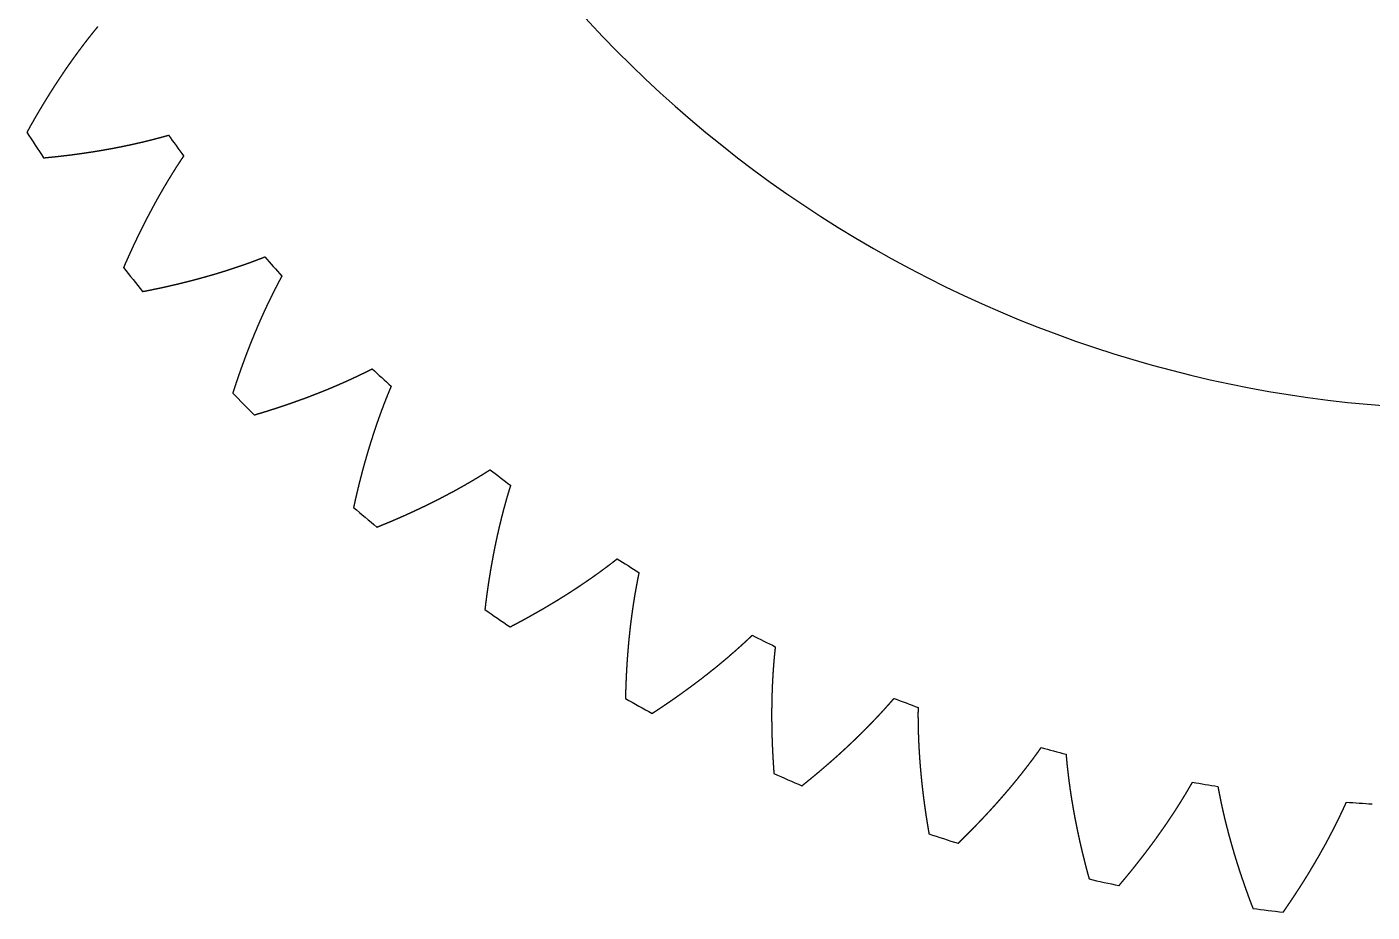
# Model space of a CAD drawing. Header units: millimetres. Extents: x -106 to 415, y -206 to 191.
# Drawn here: x 58.6 to 110.9, y -205.6 to -171.1 of the extents above; entities that cross this region are included whole.
import ezdxf

# ---------------------------------------------------------------- set-up
doc = ezdxf.new("R2010")
doc.units = ezdxf.units.MM
doc.header["$MEASUREMENT"] = 0

msp = doc.modelspace()

# ---------------------------------------------------------------- linework, layer by layer
for centre, radius, start, end in [((114.96532, -139.00784), 47, 177.230768, 0), ((114.96532, -139.00783), 67, 212.7223249, 213.7392137), ((114.96532, -139.00783), 62.5, 215.5415932, 216.458407), ((114.96532, -139.00783), 67, 218.2607864, 219.2776753), ((114.96532, -139.00783), 62.5, 221.0800547, 221.9968686), ((114.96532, -139.00783), 62.5, 226.6185162, 227.5353301), ((114.96532, -139.00783), 67, 223.799248, 224.8161368), ((114.96532, -139.00783), 62.5, 232.1569778, 233.0737916), ((114.96532, -139.00783), 67, 229.3377095, 230.3545984), ((114.96532, -139.00783), 62.5, 237.6954393, 238.6122532), ((114.96532, -139.00783), 67, 234.8761711, 235.8930599), ((114.96532, -139.00783), 62.5, 243.2339009, 244.1507147), ((114.96532, -139.00783), 67, 240.4146326, 241.4315214), ((114.96532, -139.00783), 62.5, 248.7723624, 249.6891762), ((114.96532, -139.00783), 62.5, 254.3108239, 255.2276378), ((114.96532, -139.00783), 67, 245.9530941, 246.969983), ((114.96532, -139.00783), 62.5, 259.8492855, 260.7660993), ((114.96532, -139.00783), 62.5, 265.387747, 266.3045609), ((114.96532, -139.00783), 67, 251.4915557, 252.5084445), ((114.96532, -139.00783), 67, 257.0300172, 258.046906), ((114.96532, -139.00783), 67, 262.5684787, 263.5853676)]:
    msp.add_arc(centre, radius, start, end)
for points in [[(61.34744, -171.12283), (61.33376, -171.13939), (61.30644, -171.17256), (61.26556, -171.22244), (61.21126, -171.2892), (61.14373, -171.37306), (61.07653, -171.45734), (61.00968, -171.54203), (60.94318, -171.62715), (60.87701, -171.71267), (60.81118, -171.7986), (60.74569, -171.88493), (60.68053, -171.97165), (60.6157, -172.05875), (60.55119, -172.14624), (60.48701, -172.23411), (60.42316, -172.32235), (60.35962, -172.41096), (60.29641, -172.49994), (60.23352, -172.58928), (60.17095, -172.67898), (60.1087, -172.76904), (60.04676, -172.85945), (59.98514, -172.95022), (59.92383, -173.04132), (59.86284, -173.13277), (59.80215, -173.22457), (59.74178, -173.31669), (59.68171, -173.40915), (59.62196, -173.50195), (59.56251, -173.59507), (59.50337, -173.68851), (59.44453, -173.78228), (59.386, -173.87637), (59.32777, -173.97078), (59.26985, -174.0655), (59.21222, -174.16053), (59.1549, -174.25588), (59.09788, -174.35153), (59.04116, -174.44748), (58.98474, -174.54374), (58.92862, -174.6403), (58.8728, -174.73715), (58.81727, -174.83431), (58.76204, -174.93175), (58.70711, -175.02949), (58.6634, -175.10791), (58.63075, -175.16685), (58.60904, -175.20621), (58.5982, -175.2259)], [(59.24985, -176.22055), (59.27223, -176.21848), (59.31698, -176.21429), (59.38406, -176.2079), (59.47341, -176.19915), (59.58496, -176.18782), (59.69635, -176.1761), (59.80759, -176.164), (59.91868, -176.1515), (60.02962, -176.13861), (60.1404, -176.12532), (60.25102, -176.11164), (60.36149, -176.09757), (60.47179, -176.08309), (60.58193, -176.06822), (60.6919, -176.05294), (60.8017, -176.03726), (60.91134, -176.02118), (61.0208, -176.00468), (61.13009, -175.98778), (61.23921, -175.97047), (61.34814, -175.95274), (61.4569, -175.9346), (61.56547, -175.91604), (61.67386, -175.89707), (61.78206, -175.87767), (61.89007, -175.85785), (61.99789, -175.8376), (62.10552, -175.81692), (62.21294, -175.79582), (62.32017, -175.77428), (62.4272, -175.7523), (62.53402, -175.72989), (62.64062, -175.70703), (62.74702, -175.68372), (62.85321, -175.65997), (62.95918, -175.63578), (63.06493, -175.61113), (63.17046, -175.58602), (63.27576, -175.56045), (63.38083, -175.53442), (63.48566, -175.50791), (63.59025, -175.48093), (63.6946, -175.45347), (63.7987, -175.42553), (63.90255, -175.3971), (63.98544, -175.37398), (64.04749, -175.35642), (64.08881, -175.34462), (64.10946, -175.3387)], [(64.69729, -176.14778), (64.68528, -176.16558), (64.66128, -176.20123), (64.62541, -176.25483), (64.5778, -176.32651), (64.51868, -176.4165), (64.45994, -176.50687), (64.40157, -176.59762), (64.34359, -176.68876), (64.28599, -176.78027), (64.22876, -176.87215), (64.1719, -176.96439), (64.11542, -177.057), (64.05929, -177.14996), (64.00353, -177.24326), (63.94813, -177.33691), (63.89309, -177.4309), (63.83841, -177.52523), (63.78408, -177.61989), (63.73011, -177.71489), (63.67649, -177.81021), (63.62322, -177.90586), (63.57029, -178.00183), (63.51772, -178.09811), (63.46549, -178.19471), (63.41361, -178.29162), (63.36206, -178.38884), (63.31086, -178.48637), (63.26, -178.58419), (63.20948, -178.68232), (63.1593, -178.78074), (63.10945, -178.87946), (63.05994, -178.97847), (63.01076, -179.07777), (62.96192, -179.17736), (62.91341, -179.27723), (62.86522, -179.37738), (62.81737, -179.47781), (62.76985, -179.57851), (62.72266, -179.6795), (62.67579, -179.78075), (62.62925, -179.88227), (62.58303, -179.98407), (62.53715, -180.08612), (62.49158, -180.18844), (62.44634, -180.29102), (62.4104, -180.3733), (62.38359, -180.43512), (62.36578, -180.47639), (62.35689, -180.49703)], [(63.10149, -181.42415), (63.12357, -181.41992), (63.16771, -181.41144), (63.23386, -181.3986), (63.32195, -181.38126), (63.43188, -181.35922), (63.54162, -181.33681), (63.65117, -181.31403), (63.76054, -181.29086), (63.86971, -181.26733), (63.9787, -181.24341), (64.08748, -181.21912), (64.19607, -181.19445), (64.30446, -181.1694), (64.41265, -181.14396), (64.52063, -181.11814), (64.62841, -181.09194), (64.73598, -181.06535), (64.84335, -181.03837), (64.95049, -181.01099), (65.05743, -180.98323), (65.16415, -180.95507), (65.27064, -180.92652), (65.37692, -180.89757), (65.48297, -180.86822), (65.58879, -180.83847), (65.69439, -180.80832), (65.79975, -180.77776), (65.90487, -180.74679), (66.00976, -180.71542), (66.11441, -180.68363), (66.21882, -180.65142), (66.32297, -180.6188), (66.42688, -180.58576), (66.53053, -180.5523), (66.63393, -180.51841), (66.73707, -180.4841), (66.83995, -180.44936), (66.94256, -180.41418), (67.0449, -180.37857), (67.14696, -180.34252), (67.24875, -180.30602), (67.35025, -180.26907), (67.45146, -180.23167), (67.55237, -180.19381), (67.653, -180.15549), (67.73327, -180.12448), (67.79334, -180.10101), (67.83333, -180.08528), (67.85331, -180.07739)], [(68.51648, -180.82596), (68.50624, -180.84484), (68.4858, -180.88264), (68.45527, -180.93945), (68.4148, -181.01539), (68.36464, -181.11066), (68.31489, -181.20628), (68.26556, -181.30224), (68.21665, -181.39855), (68.16814, -181.49519), (68.12005, -181.59217), (68.07236, -181.68947), (68.02508, -181.7871), (67.97819, -181.88503), (67.93169, -181.98329), (67.88559, -182.08184), (67.83988, -182.18071), (67.79455, -182.27987), (67.74961, -182.37934), (67.70506, -182.4791), (67.66089, -182.57915), (67.6171, -182.6795), (67.57369, -182.78012), (67.53065, -182.88103), (67.48799, -182.98222), (67.4457, -183.08369), (67.40378, -183.18543), (67.36223, -183.28744), (67.32105, -183.38972), (67.28024, -183.49226), (67.23979, -183.59507), (67.1997, -183.69814), (67.15998, -183.80147), (67.12061, -183.90505), (67.08161, -184.00888), (67.04296, -184.11297), (67.00467, -184.2173), (66.96673, -184.32188), (66.92915, -184.42671), (66.89192, -184.53177), (66.85505, -184.63708), (66.81852, -184.74262), (66.78235, -184.84839), (66.74653, -184.9544), (66.71105, -185.06064), (66.67592, -185.16711), (66.64809, -185.25247), (66.62737, -185.31659), (66.61363, -185.35938), (66.60677, -185.38079)], [(67.43738, -186.23171), (67.45894, -186.22538), (67.50206, -186.21267), (67.56666, -186.19351), (67.65267, -186.16775), (67.75995, -186.13521), (67.86702, -186.10231), (67.97386, -186.06905), (68.08048, -186.03545), (68.18688, -186.00148), (68.29304, -185.96716), (68.39898, -185.93248), (68.50468, -185.89745), (68.61014, -185.86205), (68.71537, -185.82629), (68.82036, -185.79017), (68.92511, -185.75369), (69.02961, -185.71684), (69.13386, -185.67962), (69.23787, -185.64203), (69.34163, -185.60408), (69.44513, -185.56576), (69.54837, -185.52706), (69.65136, -185.48799), (69.75408, -185.44854), (69.85654, -185.40871), (69.95873, -185.36851), (70.06065, -185.32792), (70.1623, -185.28696), (70.26367, -185.2456), (70.36476, -185.20386), (70.46557, -185.16173), (70.56609, -185.11921), (70.66632, -185.0763), (70.76626, -185.03299), (70.86591, -184.98928), (70.96525, -184.94517), (71.0643, -184.90066), (71.16303, -184.85575), (71.26146, -184.81043), (71.35957, -184.76469), (71.45736, -184.71854), (71.55482, -184.67196), (71.65194, -184.62497), (71.74874, -184.57754), (71.84519, -184.5297), (71.92209, -184.49108), (71.97962, -184.46193), (72.0179, -184.44241), (72.03703, -184.43263)], [(72.76935, -185.1137), (72.76098, -185.13348), (72.74429, -185.17308), (72.71938, -185.23256), (72.68643, -185.31206), (72.6457, -185.41173), (72.60541, -185.5117), (72.56557, -185.61198), (72.52618, -185.71255), (72.48723, -185.81342), (72.44872, -185.91459), (72.41065, -186.01604), (72.37301, -186.11777), (72.33579, -186.21978), (72.29899, -186.32206), (72.26262, -186.42461), (72.22666, -186.52742), (72.19112, -186.6305), (72.15599, -186.73384), (72.12127, -186.83743), (72.08696, -186.94128), (72.05306, -187.04538), (72.01957, -187.14973), (71.98647, -187.25432), (71.95377, -187.35916), (71.92147, -187.46423), (71.88957, -187.56954), (71.85806, -187.67509), (71.82694, -187.78086), (71.79622, -187.88687), (71.76588, -187.9931), (71.73593, -188.09956), (71.70636, -188.20623), (71.67718, -188.31313), (71.64837, -188.42025), (71.61995, -188.52758), (71.59191, -188.63512), (71.56425, -188.74287), (71.53696, -188.85083), (71.51004, -188.959), (71.4835, -189.06737), (71.45733, -189.17595), (71.43154, -189.28472), (71.40611, -189.39369), (71.38105, -189.50286), (71.35636, -189.61222), (71.3369, -189.69987), (71.32247, -189.76569), (71.31292, -189.80961), (71.30817, -189.83158)], [(72.21702, -190.59836), (72.23787, -190.58998), (72.27956, -190.57317), (72.34201, -190.54786), (72.42513, -190.51392), (72.52877, -190.47117), (72.63216, -190.42809), (72.7353, -190.38468), (72.83818, -190.34094), (72.9408, -190.29687), (73.04315, -190.25246), (73.14525, -190.20772), (73.24707, -190.16265), (73.34863, -190.11724), (73.44992, -190.07149), (73.55093, -190.0254), (73.65166, -189.97898), (73.75212, -189.93222), (73.8523, -189.88511), (73.95219, -189.83766), (74.0518, -189.78987), (74.15112, -189.74174), (74.25015, -189.69326), (74.34888, -189.64443), (74.44732, -189.59525), (74.54545, -189.54572), (74.64329, -189.49584), (74.74081, -189.44561), (74.83803, -189.39502), (74.93494, -189.34408), (75.03153, -189.29278), (75.1278, -189.24112), (75.22375, -189.18909), (75.31937, -189.1367), (75.41467, -189.08395), (75.50963, -189.03083), (75.60425, -188.97734), (75.69854, -188.92348), (75.79248, -188.86924), (75.88607, -188.81463), (75.97931, -188.75964), (76.07219, -188.70427), (76.1647, -188.64851), (76.25683, -188.59235), (76.3486, -188.53581), (76.43999, -188.47888), (76.5128, -188.43302), (76.56724, -188.39845), (76.60346, -188.37533), (76.62156, -188.36374)], [(77.4162, -188.97095), (77.40977, -188.99145), (77.39698, -189.03248), (77.37793, -189.09409), (77.35281, -189.17639), (77.32188, -189.27953), (77.29143, -189.38292), (77.26146, -189.48658), (77.23196, -189.59049), (77.20293, -189.69465), (77.17436, -189.79906), (77.14626, -189.90371), (77.11861, -190.0086), (77.09141, -190.11372), (77.06466, -190.21907), (77.03835, -190.32465), (77.01248, -190.43046), (76.98705, -190.53649), (76.96206, -190.64273), (76.93751, -190.74919), (76.91338, -190.85587), (76.88969, -190.96276), (76.86642, -191.06985), (76.84357, -191.17715), (76.82114, -191.28465), (76.79914, -191.39235), (76.77755, -191.50025), (76.75637, -191.60834), (76.73561, -191.71663), (76.71525, -191.8251), (76.69531, -191.93377), (76.67577, -192.04262), (76.65664, -192.15165), (76.63791, -192.26087), (76.61958, -192.37026), (76.60165, -192.47983), (76.58412, -192.58958), (76.56698, -192.6995), (76.55024, -192.80959), (76.53389, -192.91985), (76.51793, -193.03028), (76.50237, -193.14087), (76.48719, -193.25162), (76.4724, -193.36254), (76.45799, -193.47362), (76.44397, -193.58485), (76.43306, -193.67397), (76.42505, -193.74088), (76.41979, -193.78551), (76.41717, -193.80784)], [(77.39579, -194.48333), (77.41573, -194.47297), (77.4556, -194.45221), (77.51532, -194.421), (77.59477, -194.3792), (77.69381, -194.32664), (77.79256, -194.27378), (77.89103, -194.22062), (77.9892, -194.16716), (78.08709, -194.11339), (78.18468, -194.05931), (78.28198, -194.00492), (78.37898, -193.95023), (78.47568, -193.89523), (78.57208, -193.83992), (78.66817, -193.7843), (78.76396, -193.72837), (78.85943, -193.67213), (78.9546, -193.61558), (79.04944, -193.55871), (79.14397, -193.50153), (79.23818, -193.44403), (79.33207, -193.38622), (79.42563, -193.32809), (79.51886, -193.26964), (79.61176, -193.21087), (79.70432, -193.15178), (79.79654, -193.09237), (79.88843, -193.03264), (79.97997, -192.97258), (80.07115, -192.9122), (80.16199, -192.85148), (80.25247, -192.79044), (80.34259, -192.72907), (80.43235, -192.66736), (80.52174, -192.60533), (80.61076, -192.54295), (80.69941, -192.48024), (80.78767, -192.4172), (80.87556, -192.35381), (80.96306, -192.29008), (81.05015, -192.226), (81.13685, -192.16157), (81.22314, -192.09678), (81.30901, -192.03165), (81.39448, -191.96616), (81.46253, -191.91349), (81.51338, -191.87382), (81.5472, -191.84731), (81.56409, -191.83404)], [(82.41363, -192.36172), (82.40921, -192.38274), (82.40044, -192.42481), (82.38742, -192.48797), (82.37036, -192.57232), (82.34953, -192.67796), (82.32921, -192.78381), (82.30937, -192.88987), (82.29004, -192.99614), (82.2712, -193.10262), (82.25284, -193.2093), (82.23497, -193.31617), (82.21757, -193.42324), (82.20065, -193.5305), (82.18419, -193.63794), (82.16819, -193.74557), (82.15266, -193.85338), (82.13758, -193.96136), (82.12296, -194.06952), (82.1088, -194.17786), (82.09508, -194.28637), (82.08181, -194.39504), (82.06898, -194.50388), (82.0566, -194.61288), (82.04465, -194.72205), (82.03314, -194.83137), (82.02207, -194.94085), (82.01142, -195.05048), (82.00121, -195.16026), (81.99142, -195.2702), (81.98206, -195.38028), (81.97311, -195.49051), (81.96459, -195.60088), (81.95649, -195.71139), (81.94881, -195.82204), (81.94154, -195.93283), (81.93468, -196.04376), (81.92823, -196.15482), (81.92219, -196.26601), (81.91656, -196.37734), (81.91134, -196.48879), (81.90652, -196.60037), (81.9021, -196.71207), (81.89808, -196.8239), (81.89447, -196.93585), (81.89125, -197.04792), (81.88899, -197.13767), (81.88747, -197.20503), (81.88654, -197.24997), (81.88609, -197.27244)], [(82.92533, -197.85033), (82.94419, -197.83809), (82.98187, -197.81359), (83.03829, -197.77675), (83.11334, -197.72748), (83.20684, -197.66561), (83.30003, -197.60347), (83.3929, -197.54106), (83.48546, -197.47836), (83.5777, -197.4154), (83.66962, -197.35215), (83.76122, -197.28863), (83.85248, -197.22483), (83.94342, -197.16075), (84.03403, -197.0964), (84.12431, -197.03176), (84.21425, -196.96685), (84.30385, -196.90166), (84.39311, -196.83618), (84.48203, -196.77043), (84.5706, -196.70439), (84.65882, -196.63807), (84.74669, -196.57147), (84.8342, -196.50458), (84.92136, -196.4374), (85.00815, -196.36994), (85.09458, -196.3022), (85.18064, -196.23416), (85.26633, -196.16584), (85.35164, -196.09723), (85.43657, -196.02832), (85.52113, -195.95913), (85.60529, -195.88964), (85.68907, -195.81985), (85.77245, -195.74977), (85.85544, -195.6794), (85.93802, -195.60872), (86.0202, -195.53775), (86.10198, -195.46648), (86.18333, -195.39491), (86.26427, -195.32303), (86.34477, -195.25084), (86.42485, -195.17834), (86.50448, -195.10553), (86.58367, -195.03241), (86.66242, -194.95898), (86.72507, -194.89999), (86.77185, -194.8556), (86.80296, -194.82595), (86.81849, -194.81111)], [(87.71498, -195.25434), (87.71262, -195.27569), (87.70794, -195.31841), (87.70108, -195.38253), (87.69224, -195.46813), (87.68171, -195.57528), (87.67169, -195.6826), (87.66219, -195.79008), (87.6532, -195.89772), (87.64472, -196.00552), (87.63675, -196.11347), (87.62928, -196.22158), (87.6223, -196.32982), (87.6158, -196.43821), (87.60979, -196.54675), (87.60425, -196.65541), (87.5992, -196.76422), (87.59461, -196.87315), (87.5905, -196.98222), (87.58686, -197.09142), (87.58368, -197.20074), (87.58096, -197.31019), (87.5787, -197.41976), (87.57689, -197.52945), (87.57554, -197.63925), (87.57463, -197.74918), (87.57417, -197.85921), (87.57416, -197.96936), (87.57459, -198.07962), (87.57545, -198.18998), (87.57676, -198.30046), (87.5785, -198.41103), (87.58067, -198.52171), (87.58327, -198.63249), (87.5863, -198.74336), (87.58976, -198.85434), (87.59364, -198.96541), (87.59794, -199.07657), (87.60266, -199.18783), (87.6078, -199.29918), (87.61336, -199.41062), (87.61933, -199.52214), (87.62571, -199.63375), (87.63251, -199.74544), (87.63971, -199.85721), (87.64733, -199.96907), (87.65374, -200.05862), (87.65873, -200.12582), (87.66214, -200.17064), (87.66386, -200.19305)], [(88.75403, -200.66794), (88.77161, -200.65394), (88.80675, -200.62591), (88.85936, -200.5838), (88.9293, -200.52751), (89.01639, -200.45691), (89.10315, -200.38607), (89.18957, -200.31498), (89.27564, -200.24365), (89.36137, -200.17207), (89.44676, -200.10025), (89.5318, -200.02818), (89.61648, -199.95587), (89.70081, -199.88332), (89.78479, -199.81052), (89.86841, -199.73747), (89.95166, -199.66418), (90.03455, -199.59065), (90.11708, -199.51686), (90.19923, -199.44283), (90.28102, -199.36856), (90.36242, -199.29403), (90.44345, -199.21926), (90.5241, -199.14423), (90.60437, -199.06896), (90.68424, -198.99344), (90.76373, -198.91767), (90.84282, -198.84165), (90.92151, -198.76537), (90.99981, -198.68884), (91.0777, -198.61207), (91.15518, -198.53503), (91.23224, -198.45774), (91.30889, -198.3802), (91.38512, -198.3024), (91.46093, -198.22434), (91.53631, -198.14603), (91.61125, -198.06746), (91.68577, -197.98863), (91.75984, -197.90953), (91.83346, -197.83018), (91.90662, -197.75056), (91.97932, -197.67067), (92.05155, -197.59052), (92.12332, -197.51009), (92.19461, -197.42941), (92.25127, -197.36464), (92.29356, -197.31595), (92.32165, -197.28343), (92.33568, -197.26716)], [(93.27077, -197.62179), (93.27048, -197.64327), (93.26994, -197.68624), (93.26931, -197.75073), (93.26877, -197.83678), (93.26863, -197.94445), (93.26901, -198.05224), (93.26993, -198.16013), (93.27137, -198.26814), (93.27334, -198.37625), (93.27582, -198.48447), (93.27881, -198.59279), (93.28231, -198.70121), (93.28631, -198.80972), (93.2908, -198.91832), (93.29578, -199.02702), (93.30125, -199.1358), (93.3072, -199.24467), (93.31363, -199.35363), (93.32054, -199.46266), (93.32793, -199.57178), (93.33579, -199.68098), (93.34411, -199.79026), (93.3529, -199.89961), (93.36215, -200.00904), (93.37186, -200.11853), (93.38202, -200.2281), (93.39264, -200.33773), (93.40371, -200.44744), (93.41522, -200.5572), (93.42718, -200.66703), (93.43959, -200.77692), (93.45243, -200.88688), (93.46571, -200.99689), (93.47943, -201.10695), (93.49358, -201.21708), (93.50816, -201.32725), (93.52317, -201.43748), (93.53861, -201.54777), (93.55447, -201.6581), (93.57076, -201.76848), (93.58746, -201.8789), (93.60459, -201.98938), (93.62213, -202.09989), (93.64009, -202.21045), (93.65846, -202.32105), (93.67349, -202.40956), (93.68494, -202.47597), (93.69266, -202.52024), (93.69654, -202.54238)], [(94.82745, -202.90984), (94.8436, -202.89421), (94.87587, -202.86292), (94.92417, -202.81593), (94.98835, -202.75316), (95.06822, -202.67448), (95.14774, -202.59559), (95.22689, -202.51649), (95.30568, -202.43719), (95.3841, -202.35767), (95.46216, -202.27794), (95.53984, -202.19801), (95.61715, -202.11786), (95.69409, -202.03751), (95.77065, -201.95694), (95.84682, -201.87617), (95.92262, -201.79518), (95.99802, -201.71399), (96.07304, -201.63259), (96.14767, -201.55097), (96.2219, -201.46915), (96.29574, -201.38711), (96.36917, -201.30487), (96.4422, -201.22241), (96.51483, -201.13975), (96.58704, -201.05687), (96.65884, -200.97378), (96.73023, -200.89048), (96.80119, -200.80696), (96.87174, -200.72324), (96.94185, -200.6393), (97.01153, -200.55515), (97.08078, -200.47078), (97.14959, -200.3862), (97.21795, -200.30141), (97.28587, -200.2164), (97.35334, -200.13118), (97.42035, -200.04574), (97.48691, -199.96008), (97.553, -199.87421), (97.61862, -199.78812), (97.68376, -199.70181), (97.74841, -199.61528), (97.81257, -199.52853), (97.87623, -199.44156), (97.93941, -199.35436), (97.98955, -199.28443), (98.02694, -199.23189), (98.05177, -199.19681), (98.06416, -199.17926)], [(99.02911, -199.44199), (99.03089, -199.4634), (99.03451, -199.50622), (99.0401, -199.57046), (99.04787, -199.65616), (99.05812, -199.76335), (99.06891, -199.87059), (99.08023, -199.9779), (99.09209, -200.08526), (99.10448, -200.19268), (99.1174, -200.30015), (99.13083, -200.40767), (99.14478, -200.51525), (99.15923, -200.62287), (99.17418, -200.73053), (99.18963, -200.83824), (99.20557, -200.94599), (99.222, -201.05377), (99.23892, -201.1616), (99.25632, -201.26946), (99.27421, -201.37736), (99.29257, -201.48529), (99.3114, -201.59325), (99.3307, -201.70125), (99.35047, -201.80927), (99.3707, -201.91732), (99.39139, -202.02539), (99.41254, -202.13349), (99.43414, -202.24161), (99.4562, -202.34975), (99.4787, -202.45792), (99.50165, -202.5661), (99.52505, -202.6743), (99.54889, -202.78251), (99.57316, -202.89074), (99.59787, -202.99898), (99.62302, -203.10724), (99.6486, -203.21551), (99.67461, -203.32378), (99.70105, -203.43207), (99.72791, -203.54036), (99.7552, -203.64866), (99.7829, -203.75696), (99.81103, -203.86527), (99.83958, -203.97358), (99.86854, -204.08189), (99.89204, -204.16854), (99.90985, -204.23353), (99.9218, -204.27685), (99.9278, -204.29852)], [(101.08889, -204.55511), (101.10346, -204.53799), (101.13256, -204.50373), (101.1761, -204.4523), (101.23392, -204.38362), (101.30583, -204.2976), (101.37736, -204.21141), (101.44851, -204.12504), (101.51927, -204.0385), (101.58966, -203.95179), (101.65965, -203.8649), (101.72926, -203.77784), (101.79847, -203.69061), (101.86729, -203.6032), (101.93572, -203.51562), (102.00374, -203.42788), (102.07137, -203.33995), (102.13859, -203.25186), (102.2054, -203.1636), (102.2718, -203.07516), (102.33779, -202.98656), (102.40336, -202.89778), (102.46852, -202.80883), (102.53325, -202.71971), (102.59755, -202.63042), (102.66143, -202.54096), (102.72488, -202.45133), (102.78789, -202.36153), (102.85047, -202.27155), (102.9126, -202.18141), (102.97429, -202.0911), (103.03552, -202.00061), (103.0963, -201.90996), (103.15663, -201.81913), (103.21649, -201.72814), (103.27588, -201.63697), (103.33481, -201.54563), (103.39327, -201.45412), (103.45125, -201.36245), (103.50874, -201.2706), (103.56574, -201.17857), (103.62225, -201.08638), (103.67824, -200.99401), (103.73373, -200.90148), (103.78871, -200.80876), (103.84317, -200.71588), (103.88633, -200.64144), (103.91848, -200.58553), (103.9398, -200.54822), (103.95044, -200.52956)], [(104.93624, -200.69793), (104.94008, -200.71906), (104.94782, -200.76133), (104.95958, -200.82474), (104.97559, -200.90929), (104.99613, -201.01499), (105.01722, -201.12069), (105.03885, -201.2264), (105.06102, -201.33212), (105.08372, -201.43784), (105.10694, -201.54356), (105.13069, -201.64929), (105.15496, -201.75501), (105.17973, -201.86073), (105.205, -201.96645), (105.23077, -202.07216), (105.25704, -202.17787), (105.28379, -202.28357), (105.31104, -202.38926), (105.33877, -202.49494), (105.36699, -202.60061), (105.39568, -202.70626), (105.42484, -202.8119), (105.45448, -202.91753), (105.48458, -203.02314), (105.51514, -203.12873), (105.54617, -203.2343), (105.57765, -203.33985), (105.60959, -203.44539), (105.64198, -203.5509), (105.67481, -203.65638), (105.7081, -203.76184), (105.74183, -203.86728), (105.776, -203.97269), (105.81061, -204.07807), (105.84565, -204.18342), (105.88113, -204.28874), (105.91704, -204.39404), (105.95338, -204.4993), (105.99014, -204.60453), (106.02733, -204.70972), (106.06494, -204.81488), (106.10297, -204.92), (106.14142, -205.02509), (106.18029, -205.13014), (106.21957, -205.23515), (106.25132, -205.31912), (106.27532, -205.38209), (106.2914, -205.42406), (106.29946, -205.44504)], [(107.4799, -205.58837), (107.49274, -205.56993), (107.5184, -205.53303), (107.55677, -205.47764), (107.6077, -205.4037), (107.67097, -205.31114), (107.73384, -205.21844), (107.79633, -205.12561), (107.85841, -205.03265), (107.92009, -204.93955), (107.98138, -204.84631), (108.04226, -204.75293), (108.10273, -204.65943), (108.16279, -204.56579), (108.22245, -204.47202), (108.28168, -204.37811), (108.34051, -204.28407), (108.39891, -204.18991), (108.45689, -204.09561), (108.51445, -204.00117), (108.57158, -203.90661), (108.62827, -203.81192), (108.68454, -203.7171), (108.74037, -203.62215), (108.79576, -203.52707), (108.8507, -203.43186), (108.9052, -203.33652), (108.95925, -203.24106), (109.01285, -203.14547), (109.066, -203.04975), (109.11868, -202.9539), (109.17089, -202.85793), (109.22264, -202.76183), (109.27392, -202.66561), (109.32472, -202.56926), (109.37504, -202.47279), (109.42488, -202.37619), (109.47423, -202.27947), (109.52309, -202.18262), (109.57145, -202.08565), (109.6193, -201.98856), (109.66664, -201.89134), (109.71347, -201.794), (109.75976, -201.69654), (109.80554, -201.59895), (109.85078, -201.50125), (109.88656, -201.42298), (109.91315, -201.36423), (109.93078, -201.32504), (109.93956, -201.30544)]]:
    msp.add_open_spline(points, degree=5)

doc.saveas('drawing.dxf')
